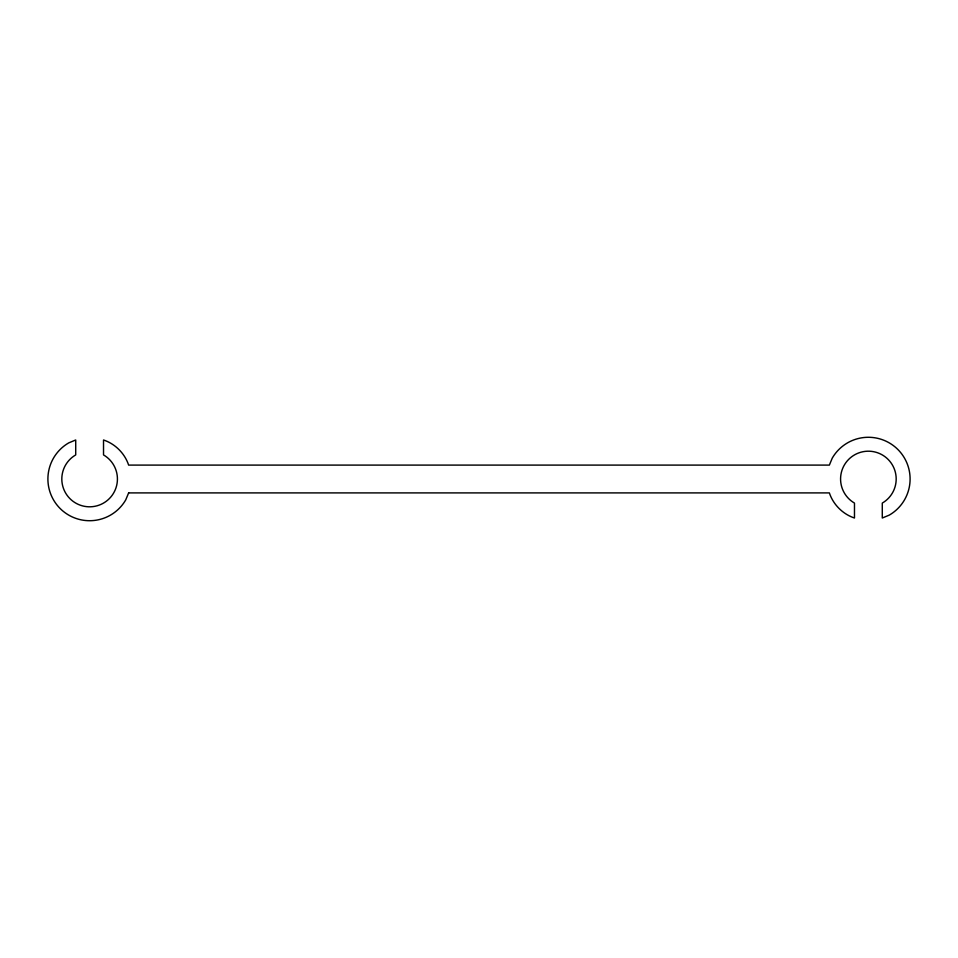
<?xml version="1.0" encoding="UTF-8"?>
<svg xmlns="http://www.w3.org/2000/svg" width="958" height="958" viewBox="0 0 958 958"><rect width="100%" height="100%" fill="white"/><g stroke="black" fill="none" stroke-linecap="round" stroke-linejoin="round"><path stroke-width="1.44" d="M128.635 492.903L125.749 499.86A41.721 41.721 0 0 1 60.115 508.494A41.721 41.721 0 0 1 68.76 442.871L75.718 439.985L75.718 454.918A27.818 27.818 0 0 0 68.317 496.879A27.818 27.818 0 0 0 110.924 496.879A27.818 27.818 0 0 0 103.524 454.918L103.524 439.985C115.188 443.841 124.779 453.433 128.635 465.097L829.365 465.097L832.251 458.14A41.721 41.721 0 0 1 897.885 449.506A41.721 41.721 0 0 1 889.24 515.129L882.282 518.015L882.282 503.082A27.818 27.818 0 0 0 889.683 461.121A27.818 27.818 0 0 0 847.076 461.121A27.818 27.818 0 0 0 854.476 503.082L854.476 518.015C842.812 514.159 833.22 504.567 829.365 492.903L128.635 492.903"/></g></svg>
